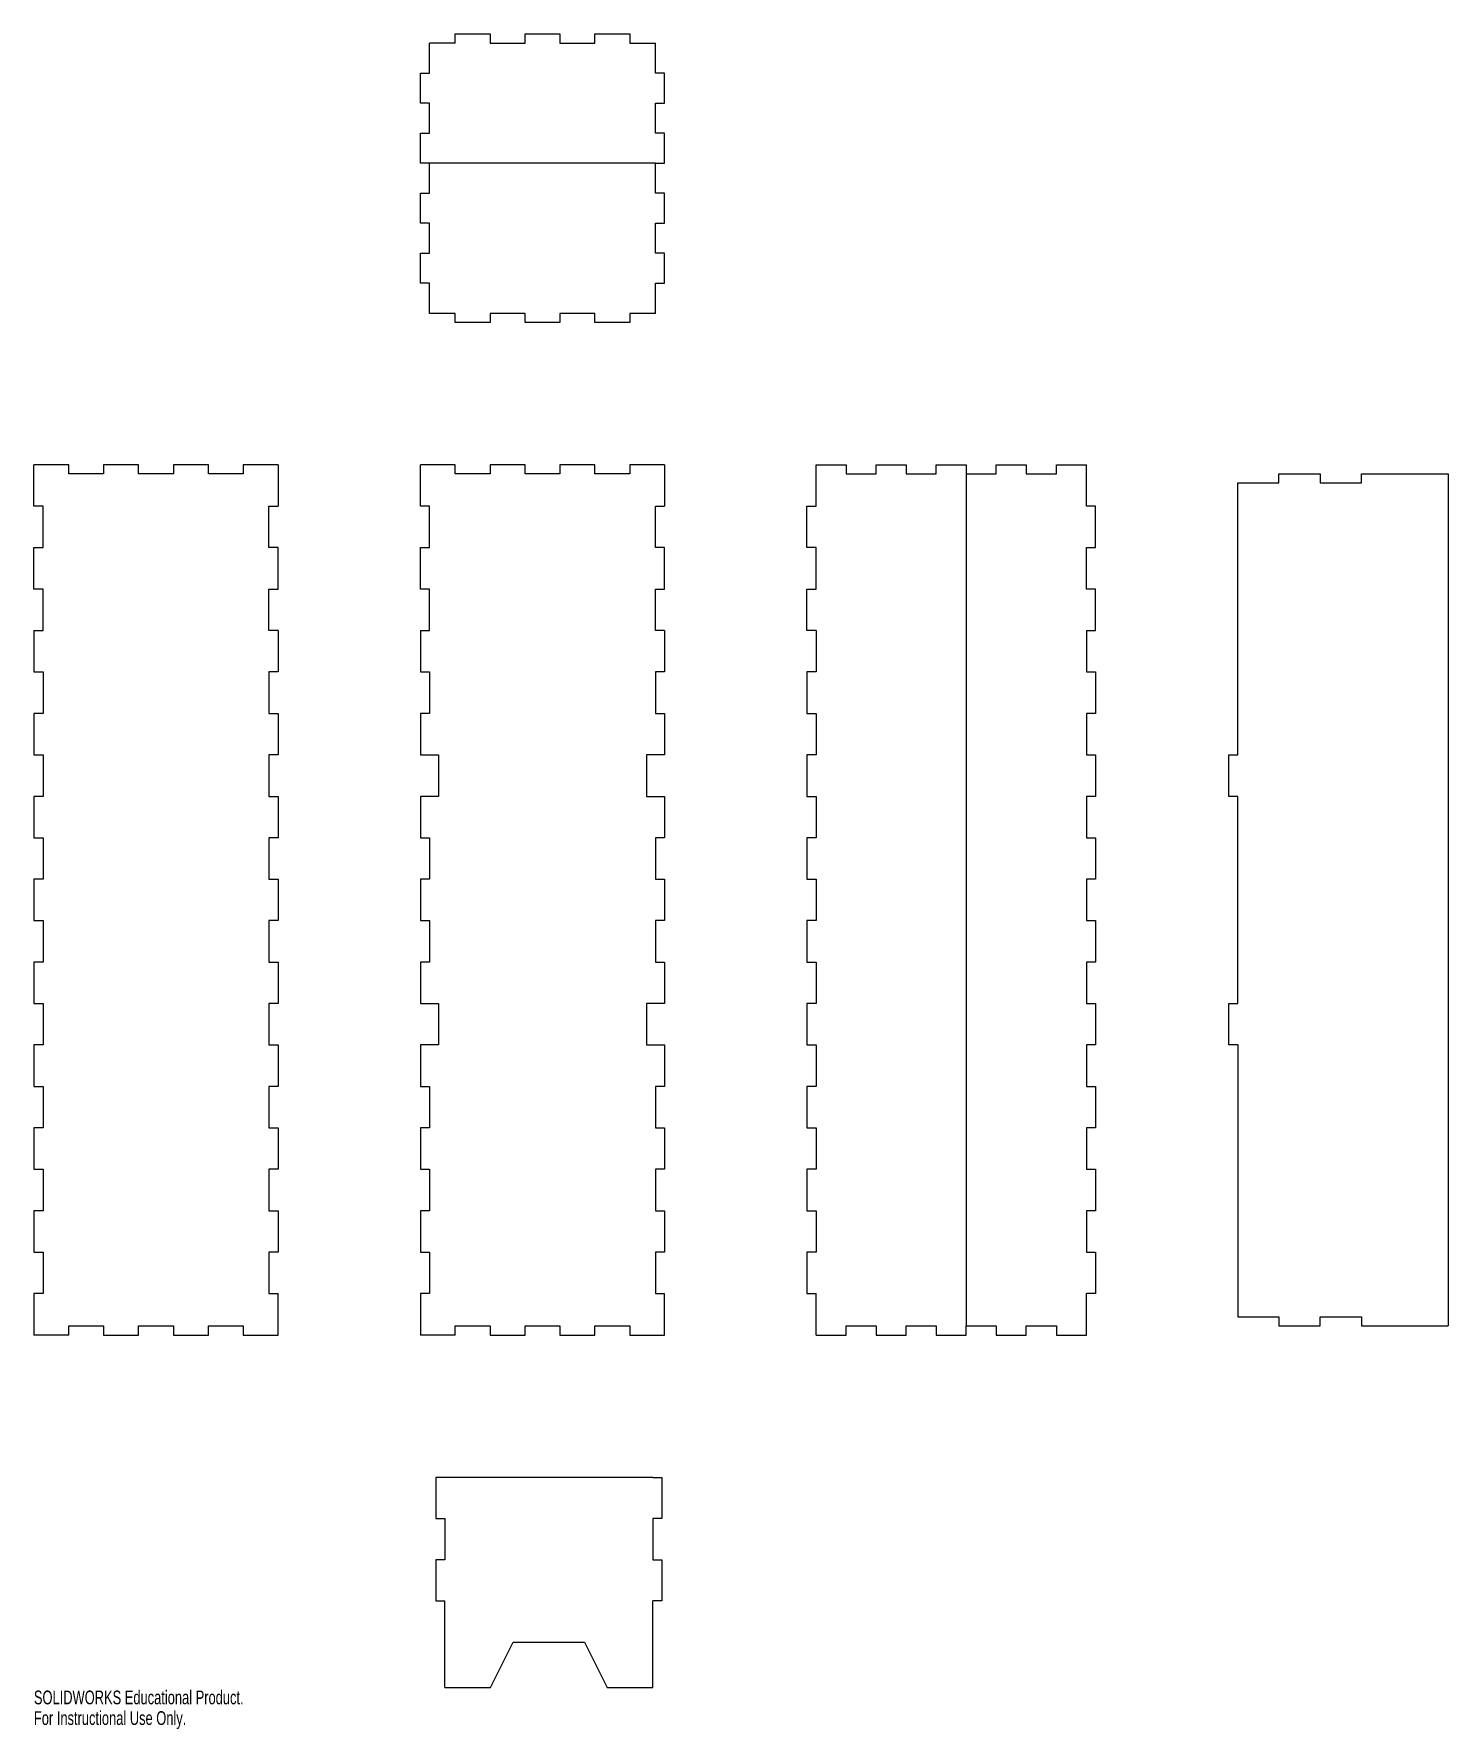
# Model space of a CAD drawing. Header units: millimetres. Extents: x -139 to 358, y -138 to 457.
import ezdxf

# ---------------------------------------------------------------- set-up
doc = ezdxf.new("R2010")
doc.units = ezdxf.units.MM
doc.styles.add('SLDTEXTSTYLE0', font='TXT', dxfattribs={"width": 0.7})

msp = doc.modelspace()

# ---------------------------------------------------------------- linework, layer by layer
at = {"color": 7, "linetype": 'Continuous'}
for p, q in [((0.49, 443.44), (0.49, 454)), ((9.55, 454), (0.49, 454)), ((9.55, 454), (9.55, 457.2)), ((9.55, 457.2), (21.8, 457.2)), ((21.8, 457.2), (21.8, 454)), ((21.8, 454), (34.06, 454)), ((34.06, 454), (34.06, 457.2)), ((34.06, 457.2), (46.32, 457.2)), ((46.32, 457.2), (46.32, 454)), ((46.32, 454), (58.58, 454)), ((58.58, 454), (58.58, 457.2)), ((58.58, 457.2), (70.83, 457.2)), ((70.83, 457.2), (70.83, 454)), ((70.83, 454), (79.89, 454)), ((79.89, 443.44), (79.89, 454)), ((-2.71, 432.89), (-2.71, 443.44)), ((-2.71, 443.44), (0.49, 443.44)), ((83.09, 443.44), (79.89, 443.44)), ((83.09, 432.89), (83.09, 443.44)), ((0.49, 432.89), (-2.71, 432.89)), ((0.49, 422.33), (0.49, 432.89)), ((79.89, 432.89), (83.09, 432.89)), ((79.89, 422.33), (79.89, 432.89)), ((-2.71, 411.78), (-2.71, 422.33)), ((-2.71, 422.33), (0.49, 422.33)), ((83.09, 422.33), (79.89, 422.33)), ((83.09, 411.78), (83.09, 422.33)), ((0.49, 411.78), (-2.71, 411.78)), ((0.49, 401.22), (0.49, 411.78)), ((79.89, 411.78), (0.49, 411.78)), ((79.89, 411.78), (83.09, 411.78)), ((79.89, 401.22), (79.89, 411.78)), ((-2.71, 390.67), (-2.71, 401.22)), ((-2.71, 401.22), (0.49, 401.22)), ((83.09, 401.22), (79.89, 401.22)), ((83.09, 390.67), (83.09, 401.22)), ((0.49, 390.67), (-2.71, 390.67)), ((0.49, 380.11), (0.49, 390.67)), ((79.89, 390.67), (83.09, 390.67)), ((79.89, 380.11), (79.89, 390.67)), ((-2.71, 369.56), (-2.71, 380.11)), ((-2.71, 380.11), (0.49, 380.11)), ((83.09, 380.11), (79.89, 380.11)), ((83.09, 369.56), (83.09, 380.11)), ((0.49, 369.56), (-2.71, 369.56)), ((0.49, 359), (0.49, 369.56)), ((79.89, 369.56), (83.09, 369.56)), ((79.89, 359), (79.89, 369.56)), ((9.55, 359), (0.49, 359)), ((9.55, 355.8), (9.55, 359)), ((34.06, 359), (21.8, 359)), ((21.8, 359), (21.8, 355.8)), ((34.06, 355.8), (34.06, 359)), ((58.58, 359), (46.32, 359)), ((46.32, 359), (46.32, 355.8)), ((58.58, 355.8), (58.58, 359)), ((79.89, 359), (70.83, 359)), ((70.83, 359), (70.83, 355.8)), ((21.8, 355.8), (9.55, 355.8)), ((46.32, 355.8), (34.06, 355.8)), ((70.83, 355.8), (58.58, 355.8)), ((-138.51, 291.24), (-138.51, 305.8)), ((-126.25, 305.8), (-138.51, 305.8)), ((-126.25, 302.6), (-126.25, 305.8)), ((-101.74, 305.8), (-114, 305.8)), ((-114, 305.8), (-114, 302.6)), ((-101.74, 302.6), (-101.74, 305.8)), ((-77.22, 305.8), (-89.48, 305.8)), ((-89.48, 305.8), (-89.48, 302.6)), ((-77.22, 302.6), (-77.22, 305.8)), ((-52.71, 305.8), (-64.97, 305.8)), ((-64.97, 305.8), (-64.97, 302.6)), ((-52.71, 305.8), (-52.71, 291.24)), ((-2.71, 291.24), (-2.71, 305.8)), ((9.55, 305.8), (-2.71, 305.8)), ((9.55, 302.6), (9.55, 305.8)), ((34.06, 305.8), (21.8, 305.8)), ((21.8, 305.8), (21.8, 302.6)), ((34.06, 302.6), (34.06, 305.8)), ((58.58, 305.8), (46.32, 305.8)), ((46.32, 305.8), (46.32, 302.6)), ((58.58, 302.6), (58.58, 305.8)), ((83.09, 305.8), (70.83, 305.8)), ((70.83, 305.8), (70.83, 302.6)), ((83.09, 305.8), (83.09, 291.24)), ((136.29, 291.24), (136.29, 305.8)), ((136.29, 305.8), (146.85, 305.8)), ((146.85, 305.8), (146.85, 302.6)), ((157.4, 305.8), (167.96, 305.8)), ((157.4, 302.6), (157.4, 305.8)), ((167.96, 305.8), (167.96, 302.6)), ((178.51, 305.8), (189.07, 305.8)), ((178.51, 302.6), (178.51, 305.8)), ((189.07, 305.8), (189.07, 302.6)), ((199.62, 305.8), (210.18, 305.8)), ((199.62, 302.6), (199.62, 305.8)), ((210.18, 305.8), (210.18, 302.6)), ((220.73, 305.8), (231.29, 305.8)), ((220.73, 302.6), (220.73, 305.8)), ((231.29, 291.24), (231.29, 305.8)), ((-114, 302.6), (-126.25, 302.6)), ((-89.48, 302.6), (-101.74, 302.6)), ((-64.97, 302.6), (-77.22, 302.6)), ((21.8, 302.6), (9.55, 302.6)), ((46.32, 302.6), (34.06, 302.6)), ((70.83, 302.6), (58.58, 302.6)), ((146.85, 302.6), (157.4, 302.6)), ((167.96, 302.6), (178.51, 302.6)), ((189.07, 302.6), (199.62, 302.6)), ((189.07, 302.6), (189.07, 3.2)), ((210.18, 302.6), (220.73, 302.6)), ((284.49, 299.4), (298.96, 299.4)), ((284.49, 203.87), (284.49, 299.4)), ((298.96, 299.4), (298.96, 302.6)), ((298.96, 302.6), (313.43, 302.6)), ((313.43, 302.6), (313.43, 299.4)), ((313.43, 299.4), (327.91, 299.4)), ((327.91, 299.4), (327.91, 302.6)), ((327.91, 302.6), (342.38, 302.6)), ((342.38, 302.6), (358.38, 302.6)), ((358.38, 302.6), (358.38, 3.2)), ((-135.31, 291.24), (-138.51, 291.24)), ((-135.31, 276.68), (-135.31, 291.24)), ((-55.91, 291.24), (-52.71, 291.24)), ((-55.91, 276.68), (-55.91, 291.24)), ((0.49, 291.24), (-2.71, 291.24)), ((0.49, 276.68), (0.49, 291.24)), ((79.89, 291.24), (83.09, 291.24)), ((79.89, 276.68), (79.89, 291.24)), ((133.09, 291.24), (136.29, 291.24)), ((133.09, 276.68), (133.09, 291.24)), ((234.49, 291.24), (231.29, 291.24)), ((234.49, 276.68), (234.49, 291.24)), ((-138.51, 262.11), (-138.51, 276.68)), ((-138.51, 276.68), (-135.31, 276.68)), ((-52.71, 276.68), (-55.91, 276.68)), ((-52.71, 262.11), (-52.71, 276.68)), ((-2.71, 262.11), (-2.71, 276.68)), ((-2.71, 276.68), (0.49, 276.68)), ((83.09, 276.68), (79.89, 276.68)), ((83.09, 262.11), (83.09, 276.68)), ((136.29, 276.68), (133.09, 276.68)), ((136.29, 262.11), (136.29, 276.68)), ((231.29, 262.11), (231.29, 276.68)), ((231.29, 276.68), (234.49, 276.68)), ((-135.31, 262.11), (-138.51, 262.11)), ((-135.31, 247.55), (-135.31, 262.11)), ((-55.91, 262.11), (-52.71, 262.11)), ((-55.91, 247.55), (-55.91, 262.11)), ((0.49, 262.11), (-2.71, 262.11)), ((0.49, 247.55), (0.49, 262.11)), ((79.89, 262.11), (83.09, 262.11)), ((79.89, 247.55), (79.89, 262.11)), ((133.09, 262.11), (136.29, 262.11)), ((133.09, 247.55), (133.09, 262.11)), ((234.49, 262.11), (231.29, 262.11)), ((234.49, 247.55), (234.49, 262.11)), ((-138.51, 247.55), (-135.31, 247.55)), ((-138.51, 247.55), (-138.51, 232.99)), ((-52.71, 247.55), (-55.91, 247.55)), ((-52.71, 247.55), (-52.71, 232.99)), ((-2.71, 247.55), (0.49, 247.55)), ((-2.71, 247.55), (-2.71, 232.99)), ((83.09, 247.55), (79.89, 247.55)), ((83.09, 247.55), (83.09, 232.99)), ((136.29, 247.55), (133.09, 247.55)), ((136.29, 247.55), (136.29, 232.99)), ((231.29, 247.55), (234.49, 247.55)), ((231.29, 247.55), (231.29, 232.99)), ((-138.51, 232.99), (-135.31, 232.99)), ((-135.31, 232.99), (-135.31, 218.43)), ((-55.91, 232.99), (-55.91, 218.43)), ((-52.71, 232.99), (-55.91, 232.99)), ((-2.71, 232.99), (0.49, 232.99)), ((0.49, 232.99), (0.49, 218.43)), ((79.89, 232.99), (79.89, 218.43)), ((83.09, 232.99), (79.89, 232.99)), ((133.09, 232.99), (133.09, 218.43)), ((136.29, 232.99), (133.09, 232.99)), ((231.29, 232.99), (234.49, 232.99)), ((234.49, 232.99), (234.49, 218.43)), ((-135.31, 218.43), (-138.51, 218.43)), ((-138.51, 218.43), (-138.51, 203.87)), ((-55.91, 218.43), (-52.71, 218.43)), ((-52.71, 218.43), (-52.71, 203.87)), ((0.49, 218.43), (-2.71, 218.43)), ((-2.71, 218.43), (-2.71, 203.87)), ((79.89, 218.43), (83.09, 218.43)), ((83.09, 218.43), (83.09, 203.87)), ((133.09, 218.43), (136.29, 218.43)), ((136.29, 218.43), (136.29, 203.87)), ((234.49, 218.43), (231.29, 218.43)), ((231.29, 218.43), (231.29, 203.87)), ((-138.51, 203.87), (-135.31, 203.87)), ((-135.31, 203.87), (-135.31, 189.3)), ((-55.91, 203.87), (-55.91, 189.3)), ((-52.71, 203.87), (-55.91, 203.87)), ((-2.71, 203.87), (3.69, 203.87)), ((3.69, 203.87), (3.69, 189.3)), ((76.69, 203.87), (76.69, 189.3)), ((83.09, 203.87), (76.69, 203.87)), ((133.09, 203.87), (133.09, 189.3)), ((136.29, 203.87), (133.09, 203.87)), ((231.29, 203.87), (234.49, 203.87)), ((234.49, 203.87), (234.49, 189.3)), ((281.29, 189.3), (281.29, 203.87)), ((281.29, 203.87), (284.49, 203.87)), ((-135.31, 189.3), (-138.51, 189.3)), ((-138.51, 189.3), (-138.51, 174.74)), ((-55.91, 189.3), (-52.71, 189.3)), ((-52.71, 189.3), (-52.71, 174.74)), ((3.69, 189.3), (-2.71, 189.3)), ((-2.71, 189.3), (-2.71, 174.74)), ((76.69, 189.3), (83.09, 189.3)), ((83.09, 189.3), (83.09, 174.74)), ((133.09, 189.3), (136.29, 189.3)), ((136.29, 189.3), (136.29, 174.74)), ((234.49, 189.3), (231.29, 189.3)), ((231.29, 189.3), (231.29, 174.74)), ((284.49, 189.3), (281.29, 189.3)), ((284.49, 116.5), (284.49, 189.3)), ((-138.51, 174.74), (-135.31, 174.74)), ((-135.31, 174.74), (-135.31, 160.18)), ((-55.91, 174.74), (-55.91, 160.18)), ((-52.71, 174.74), (-55.91, 174.74)), ((-2.71, 174.74), (0.49, 174.74)), ((0.49, 174.74), (0.49, 160.18)), ((79.89, 174.74), (79.89, 160.18)), ((83.09, 174.74), (79.89, 174.74)), ((133.09, 174.74), (133.09, 160.18)), ((136.29, 174.74), (133.09, 174.74)), ((231.29, 174.74), (234.49, 174.74)), ((234.49, 174.74), (234.49, 160.18)), ((-135.31, 160.18), (-138.51, 160.18)), ((-138.51, 160.18), (-138.51, 145.62)), ((-55.91, 160.18), (-52.71, 160.18)), ((-52.71, 160.18), (-52.71, 145.62)), ((0.49, 160.18), (-2.71, 160.18)), ((-2.71, 160.18), (-2.71, 145.62)), ((79.89, 160.18), (83.09, 160.18)), ((83.09, 160.18), (83.09, 145.62)), ((133.09, 160.18), (136.29, 160.18)), ((136.29, 160.18), (136.29, 145.62)), ((234.49, 160.18), (231.29, 160.18)), ((231.29, 160.18), (231.29, 145.62)), ((-138.51, 145.62), (-135.31, 145.62)), ((-135.31, 145.62), (-135.31, 131.06)), ((-55.91, 145.62), (-55.91, 131.06)), ((-52.71, 145.62), (-55.91, 145.62)), ((-2.71, 145.62), (0.49, 145.62)), ((0.49, 145.62), (0.49, 131.06)), ((79.89, 145.62), (79.89, 131.06)), ((83.09, 145.62), (79.89, 145.62)), ((133.09, 145.62), (133.09, 131.06)), ((136.29, 145.62), (133.09, 145.62)), ((231.29, 145.62), (234.49, 145.62)), ((234.49, 145.62), (234.49, 131.06)), ((-135.31, 131.06), (-138.51, 131.06)), ((-138.51, 131.06), (-138.51, 116.5)), ((-55.91, 131.06), (-52.71, 131.06)), ((-52.71, 131.06), (-52.71, 116.5)), ((0.49, 131.06), (-2.71, 131.06)), ((-2.71, 131.06), (-2.71, 116.5)), ((79.89, 131.06), (83.09, 131.06)), ((83.09, 131.06), (83.09, 116.5)), ((133.09, 131.06), (136.29, 131.06)), ((136.29, 131.06), (136.29, 116.5)), ((234.49, 131.06), (231.29, 131.06)), ((231.29, 131.06), (231.29, 116.5)), ((-138.51, 116.5), (-135.31, 116.5)), ((-135.31, 116.5), (-135.31, 101.93)), ((-55.91, 116.5), (-55.91, 101.93)), ((-52.71, 116.5), (-55.91, 116.5)), ((-2.71, 116.5), (3.69, 116.5)), ((3.69, 116.5), (3.69, 101.93)), ((76.69, 116.5), (76.69, 101.93)), ((83.09, 116.5), (76.69, 116.5)), ((133.09, 116.5), (133.09, 101.93)), ((136.29, 116.5), (133.09, 116.5)), ((231.29, 116.5), (234.49, 116.5)), ((234.49, 116.5), (234.49, 101.93)), ((281.29, 101.93), (281.29, 116.5)), ((281.29, 116.5), (284.49, 116.5)), ((-135.31, 101.93), (-138.51, 101.93)), ((-138.51, 101.93), (-138.51, 87.37)), ((-55.91, 101.93), (-52.71, 101.93)), ((-52.71, 101.93), (-52.71, 87.37)), ((3.69, 101.93), (-2.71, 101.93)), ((-2.71, 101.93), (-2.71, 87.37)), ((76.69, 101.93), (83.09, 101.93)), ((83.09, 101.93), (83.09, 87.37)), ((133.09, 101.93), (136.29, 101.93)), ((136.29, 101.93), (136.29, 87.37)), ((234.49, 101.93), (231.29, 101.93)), ((231.29, 101.93), (231.29, 87.37)), ((284.49, 101.93), (281.29, 101.93)), ((284.49, 101.93), (284.49, 6.4)), ((-138.51, 87.37), (-135.31, 87.37)), ((-135.31, 87.37), (-135.31, 72.81)), ((-55.91, 87.37), (-55.91, 72.81)), ((-52.71, 87.37), (-55.91, 87.37)), ((-2.71, 87.37), (0.49, 87.37)), ((0.49, 87.37), (0.49, 72.81)), ((79.89, 87.37), (79.89, 72.81)), ((83.09, 87.37), (79.89, 87.37)), ((133.09, 87.37), (133.09, 72.81)), ((136.29, 87.37), (133.09, 87.37)), ((231.29, 87.37), (234.49, 87.37)), ((234.49, 87.37), (234.49, 72.81)), ((-135.31, 72.81), (-138.51, 72.81)), ((-138.51, 72.81), (-138.51, 58.25)), ((-55.91, 72.81), (-52.71, 72.81)), ((-52.71, 72.81), (-52.71, 58.25)), ((0.49, 72.81), (-2.71, 72.81)), ((-2.71, 72.81), (-2.71, 58.25)), ((79.89, 72.81), (83.09, 72.81)), ((83.09, 72.81), (83.09, 58.25)), ((133.09, 72.81), (136.29, 72.81)), ((136.29, 72.81), (136.29, 58.25)), ((234.49, 72.81), (231.29, 72.81)), ((231.29, 72.81), (231.29, 58.25)), ((-138.51, 58.25), (-135.31, 58.25)), ((-135.31, 58.25), (-135.31, 43.69)), ((-55.91, 58.25), (-55.91, 43.69)), ((-52.71, 58.25), (-55.91, 58.25)), ((-2.71, 58.25), (0.49, 58.25)), ((0.49, 58.25), (0.49, 43.69)), ((79.89, 58.25), (79.89, 43.69)), ((83.09, 58.25), (79.89, 58.25)), ((133.09, 58.25), (133.09, 43.69)), ((136.29, 58.25), (133.09, 58.25)), ((231.29, 58.25), (234.49, 58.25)), ((234.49, 58.25), (234.49, 43.69)), ((-135.31, 43.69), (-138.51, 43.69)), ((-138.51, 43.69), (-138.51, 29.12)), ((-55.91, 43.69), (-52.71, 43.69)), ((-52.71, 43.69), (-52.71, 29.12)), ((0.49, 43.69), (-2.71, 43.69)), ((-2.71, 43.69), (-2.71, 29.12)), ((79.89, 43.69), (83.09, 43.69)), ((83.09, 43.69), (83.09, 29.12)), ((133.09, 43.69), (136.29, 43.69)), ((136.29, 43.69), (136.29, 29.12)), ((234.49, 43.69), (231.29, 43.69)), ((231.29, 43.69), (231.29, 29.12)), ((-138.51, 29.12), (-135.31, 29.12)), ((-135.31, 29.12), (-135.31, 14.56)), ((-55.91, 29.12), (-55.91, 14.56)), ((-52.71, 29.12), (-55.91, 29.12)), ((-2.71, 29.12), (0.49, 29.12)), ((0.49, 29.12), (0.49, 14.56)), ((79.89, 29.12), (79.89, 14.56)), ((83.09, 29.12), (79.89, 29.12)), ((133.09, 29.12), (133.09, 14.56)), ((136.29, 29.12), (133.09, 29.12)), ((231.29, 29.12), (234.49, 29.12)), ((234.49, 29.12), (234.49, 14.56)), ((-135.31, 14.56), (-138.51, 14.56)), ((-138.51, 14.56), (-138.51, 0)), ((-55.91, 14.56), (-52.71, 14.56)), ((-52.71, 0), (-52.71, 14.56)), ((0.49, 14.56), (-2.71, 14.56)), ((-2.71, 14.56), (-2.71, 0)), ((79.89, 14.56), (83.09, 14.56)), ((83.09, 0), (83.09, 14.56)), ((133.09, 14.56), (136.29, 14.56)), ((136.29, 0), (136.29, 14.56)), ((234.49, 14.56), (231.29, 14.56)), ((231.29, 0), (231.29, 14.56)), ((284.49, 6.4), (298.96, 6.4)), ((298.96, 6.4), (298.96, 3.2)), ((313.43, 3.2), (313.43, 6.4)), ((313.43, 6.4), (327.91, 6.4)), ((327.91, 6.4), (327.91, 3.2)), ((-126.25, 0), (-138.51, 0)), ((-126.25, 0), (-126.25, 3.2)), ((-126.25, 3.2), (-114, 3.2)), ((-114, 3.2), (-114, 0)), ((-114, 0), (-101.74, 0)), ((-101.74, 0), (-101.74, 3.2)), ((-101.74, 3.2), (-89.48, 3.2)), ((-89.48, 3.2), (-89.48, 0)), ((-89.48, 0), (-77.22, 0)), ((-77.22, 0), (-77.22, 3.2)), ((-77.22, 3.2), (-64.97, 3.2)), ((-64.97, 3.2), (-64.97, 0)), ((-64.97, 0), (-52.71, 0)), ((9.55, 0), (-2.71, 0)), ((9.55, 0), (9.55, 3.2)), ((9.55, 3.2), (21.8, 3.2)), ((21.8, 3.2), (21.8, 0)), ((21.8, 0), (34.06, 0)), ((34.06, 0), (34.06, 3.2)), ((34.06, 3.2), (46.32, 3.2)), ((46.32, 3.2), (46.32, 0)), ((46.32, 0), (58.58, 0)), ((58.58, 0), (58.58, 3.2)), ((58.58, 3.2), (70.83, 3.2)), ((70.83, 3.2), (70.83, 0)), ((70.83, 0), (83.09, 0)), ((136.29, 0), (146.85, 0)), ((146.85, 0), (146.85, 3.2)), ((146.85, 3.2), (157.4, 3.2)), ((157.4, 3.2), (157.4, 0)), ((157.4, 0), (167.96, 0)), ((167.96, 0), (167.96, 3.2)), ((167.96, 3.2), (178.51, 3.2)), ((178.51, 3.2), (178.51, 0)), ((178.51, 0), (189.07, 0)), ((189.07, 0), (189.07, 3.2)), ((189.07, 3.2), (199.62, 3.2)), ((199.62, 3.2), (199.62, 0)), ((199.62, 0), (210.18, 0)), ((210.18, 0), (210.18, 3.2)), ((210.18, 3.2), (220.73, 3.2)), ((220.73, 3.2), (220.73, 0)), ((220.73, 0), (231.29, 0)), ((298.96, 3.2), (313.43, 3.2)), ((327.91, 3.2), (342.38, 3.2)), ((342.38, 3.2), (358.38, 3.2)), ((5.9, -50), (2.7, -50)), ((2.7, -50), (2.7, -64.47)), ((78.9, -50), (5.9, -50)), ((78.9, -50), (82.1, -50)), ((82.1, -50), (82.1, -64.47)), ((2.7, -64.47), (5.9, -64.47)), ((5.9, -64.47), (5.9, -78.94)), ((82.1, -64.47), (78.9, -64.47)), ((78.9, -64.47), (78.9, -78.94)), ((5.9, -78.94), (2.7, -78.94)), ((2.7, -78.94), (2.7, -93.42)), ((78.9, -78.94), (82.1, -78.94)), ((82.1, -78.94), (82.1, -93.42)), ((2.7, -93.42), (5.9, -93.42)), ((5.9, -107.89), (5.9, -93.42)), ((82.1, -93.42), (78.9, -93.42)), ((78.9, -107.89), (78.9, -93.42)), ((5.9, -123.89), (5.9, -107.89)), ((21.9, -123.89), (29.9, -107.89)), ((29.9, -107.89), (54.9, -107.89)), ((54.9, -107.89), (62.9, -123.89)), ((78.9, -123.89), (78.9, -107.89)), ((5.9, -123.89), (21.9, -123.89)), ((62.9, -123.89), (78.9, -123.89))]:
    msp.add_line(p, q, dxfattribs=at)

# ---------------------------------------------------------------- texts
at = {"color": 7, "linetype": 'Continuous', "char_height": 4.8336, "attachment_point": 1, "style": 'SLDTEXTSTYLE0'}
for s, insert in [('SOLIDWORKS Educational Product.', (-138.51, -124.91)), ('For Instructional Use Only.', (-138.51, -132.16))]:
    msp.add_mtext(s, dxfattribs=dict(at, insert=insert))

doc.saveas('drawing.dxf')
